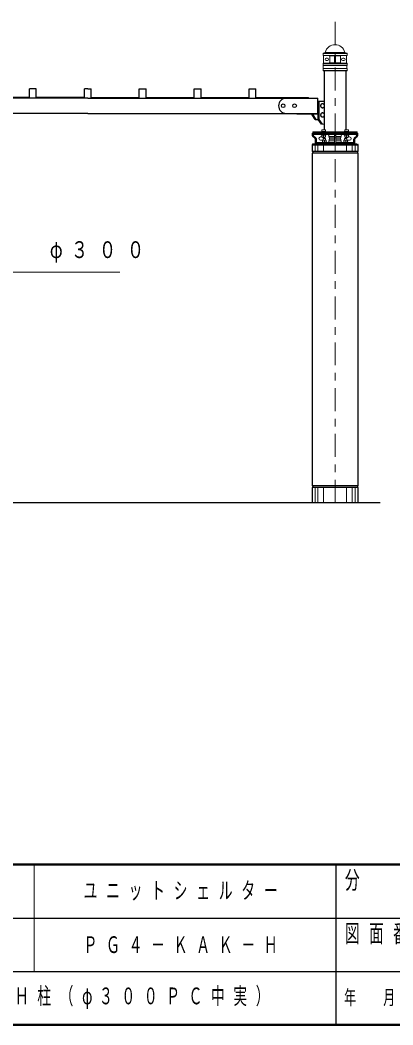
# Model space of a CAD drawing. Units: millimetres on the paper, scale 1:50. Extents: x -365 to 10, y -38 to 257.
# Drawn here: x -171.3 to -122.5, y 0 to 131.6 of the extents above; entities that cross this region are included whole.
import ezdxf

# ---------------------------------------------------------------- set-up
doc = ezdxf.new("R2010")
doc.units = ezdxf.units.MM
doc.linetypes.add('USER2', pattern=[6, 3, -1, 1, -1])
doc.layers.add('LY_1', color=7, linetype='Continuous', lineweight=25)
doc.layers.add('LY_2', color=7, linetype='Continuous', lineweight=13)
doc.styles.add('ＭＳ ゴシック', font='')
doc.styles.get('ＭＳ ゴシック').set_extended_font_data('MS Gothic')

msp = doc.modelspace()

# ---------------------------------------------------------------- linework, layer by layer
at = {"layer": 'LY_1', "linetype": 'USER2', "lineweight": 13}
msp.add_line((-130.091, 68.42), (-130.091, 131.644), dxfattribs=at)
at = {"layer": 'LY_1', "lineweight": 13}
for p, q in [((-131.651, 127.302), (-131.671, 127.282)), ((-128.511, 127.282), (-131.671, 127.282)), ((-131.671, 127.282), (-131.671, 127.022)), ((-128.511, 127.022), (-131.671, 127.022)), ((-131.651, 127.002), (-131.671, 127.022)), ((-128.531, 127.302), (-131.651, 127.302)), ((-128.531, 127.002), (-131.651, 127.002)), ((-131.651, 127.002), (-130.829, 126.966)), ((-131.591, 126.997), (-131.591, 126.006)), ((-131.489, 127.302), (-131.371, 127.42)), ((-128.811, 127.42), (-131.371, 127.42)), ((-131.241, 126.652), (-131.101, 126.652)), ((-130.791, 126.964), (-130.161, 126.964)), ((-130.791, 126.926), (-130.791, 126.076)), ((-130.161, 126.962), (-130.161, 126.042)), ((-129.391, 126.964), (-130.021, 126.964)), ((-130.021, 126.962), (-130.021, 126.042)), ((-129.391, 126.926), (-129.391, 126.076)), ((-128.531, 127.002), (-129.352, 126.966)), ((-128.941, 126.652), (-129.081, 126.652)), ((-128.693, 127.302), (-128.811, 127.42)), ((-128.591, 126.997), (-128.591, 126.006)), ((-128.511, 127.282), (-128.531, 127.302)), ((-128.511, 127.022), (-128.531, 127.002)), ((-128.511, 127.282), (-128.511, 127.022)), ((-131.631, 126.002), (-131.671, 125.962)), ((-128.511, 125.962), (-131.671, 125.962)), ((-131.671, 125.962), (-131.671, 125.722)), ((-128.511, 125.722), (-131.671, 125.722)), ((-131.671, 125.722), (-131.651, 125.702)), ((-131.651, 125.302), (-131.671, 125.282)), ((-128.511, 125.282), (-131.671, 125.282)), ((-131.671, 125.282), (-131.671, 125.042)), ((-128.531, 125.702), (-131.651, 125.702)), ((-131.651, 125.702), (-131.651, 125.302)), ((-128.531, 125.302), (-131.651, 125.302)), ((-131.631, 126.002), (-130.829, 126.037)), ((-128.551, 126.002), (-131.631, 126.002)), ((-131.241, 126.352), (-131.101, 126.352)), ((-130.791, 126.038), (-130.161, 126.038)), ((-129.391, 126.038), (-130.021, 126.038)), ((-128.551, 126.002), (-129.352, 126.037)), ((-128.941, 126.352), (-129.081, 126.352)), ((-128.551, 126.002), (-128.511, 125.962)), ((-128.511, 125.722), (-128.531, 125.702)), ((-128.531, 125.702), (-128.531, 125.302)), ((-128.531, 125.302), (-128.511, 125.282)), ((-128.511, 125.962), (-128.511, 125.722)), ((-128.511, 125.282), (-128.511, 125.042)), ((-128.511, 125.042), (-131.671, 125.042)), ((-131.671, 125.042), (-131.631, 125.002)), ((-128.551, 125.002), (-131.631, 125.002)), ((-128.511, 125.042), (-128.551, 125.002)), ((-131.831, 117.264), (-131.351, 117.264)), ((-131.831, 117.264), (-131.831, 117.064)), ((-131.351, 117.264), (-131.351, 117.064)), ((-128.831, 117.264), (-128.831, 117.064)), ((-128.831, 117.264), (-128.351, 117.264)), ((-128.351, 117.264), (-128.351, 117.064)), ((-132.991, 117), (-132.991, 116.819)), ((-132.991, 117), (-127.191, 117)), ((-132.991, 116.639), (-130.181, 116.639)), ((-131.991, 116.339), (-131.831, 116.339)), ((-131.991, 115.899), (-131.731, 115.899)), ((-131.891, 117.064), (-131.291, 117.064)), ((-131.891, 117.064), (-131.891, 117)), ((-131.891, 116.575), (-131.891, 116.639)), ((-131.891, 116.575), (-131.291, 116.575)), ((-131.831, 116.315), (-131.831, 116.575)), ((-131.831, 116.315), (-131.351, 116.315)), ((-131.751, 116.263), (-131.751, 116.315)), ((-131.751, 116.263), (-131.431, 116.263)), ((-131.731, 115.923), (-131.251, 115.923)), ((-131.731, 115.923), (-131.731, 115.663)), ((-131.651, 116.119), (-131.651, 115.923)), ((-131.651, 116.119), (-131.331, 116.119)), ((-131.591, 116.315), (-131.591, 116.575)), ((-131.491, 115.923), (-131.491, 115.663)), ((-131.431, 116.263), (-131.431, 116.315)), ((-131.351, 116.315), (-131.351, 116.575)), ((-131.331, 116.119), (-131.331, 115.923)), ((-131.291, 117.064), (-131.291, 117)), ((-131.291, 116.575), (-131.291, 116.639)), ((-131.251, 115.923), (-131.251, 115.663)), ((-130.891, 116.539), (-130.891, 116.419)), ((-130.851, 116.399), (-130.891, 116.419)), ((-130.181, 116.399), (-130.851, 116.399)), ((-130.851, 116.399), (-130.851, 116.219)), ((-130.811, 116.199), (-130.851, 116.219)), ((-130.851, 116.019), (-130.811, 116.039)), ((-130.851, 116.019), (-130.851, 115.839)), ((-130.181, 116.199), (-130.811, 116.199)), ((-130.811, 116.199), (-130.811, 116.039)), ((-130.181, 116.039), (-130.811, 116.039)), ((-130.181, 116.639), (-130.181, 115.599)), ((-130.141, 116.199), (-130.041, 116.199)), ((-127.191, 116.639), (-130.001, 116.639)), ((-130.001, 116.639), (-130.001, 115.599)), ((-130.001, 116.399), (-129.331, 116.399)), ((-130.001, 116.199), (-129.371, 116.199)), ((-130.001, 116.039), (-129.371, 116.039)), ((-129.371, 116.199), (-129.331, 116.219)), ((-129.371, 116.199), (-129.371, 116.039)), ((-129.331, 116.019), (-129.371, 116.039)), ((-129.331, 116.399), (-129.291, 116.419)), ((-129.331, 116.399), (-129.331, 116.219)), ((-129.331, 116.019), (-129.331, 115.839)), ((-129.291, 116.539), (-129.291, 116.419)), ((-128.451, 115.923), (-128.931, 115.923)), ((-128.931, 115.923), (-128.931, 115.663)), ((-128.891, 117.064), (-128.291, 117.064)), ((-128.891, 117.064), (-128.891, 117)), ((-128.891, 116.575), (-128.891, 116.639)), ((-128.291, 116.575), (-128.891, 116.575)), ((-128.851, 116.119), (-128.531, 116.119)), ((-128.851, 116.119), (-128.851, 115.923)), ((-128.831, 116.315), (-128.831, 116.575)), ((-128.351, 116.315), (-128.831, 116.315)), ((-128.751, 116.263), (-128.751, 116.315)), ((-128.431, 116.263), (-128.751, 116.263)), ((-128.691, 115.923), (-128.691, 115.663)), ((-128.591, 116.315), (-128.591, 116.575)), ((-128.531, 116.119), (-128.531, 115.923)), ((-128.451, 115.923), (-128.451, 115.663)), ((-128.191, 115.899), (-128.451, 115.899)), ((-128.431, 116.263), (-128.431, 116.315)), ((-128.351, 116.315), (-128.351, 116.575)), ((-128.191, 116.339), (-128.351, 116.339)), ((-128.291, 117.064), (-128.291, 117)), ((-128.291, 116.575), (-128.291, 116.639)), ((-127.191, 117), (-127.191, 116.819)), ((-132.716, 115.32), (-132.716, 114.419)), ((-132.591, 115.599), (-130.181, 115.599)), ((-132.341, 115.32), (-132.341, 114.419)), ((-131.791, 115.663), (-131.791, 115.599)), ((-131.191, 115.663), (-131.791, 115.663)), ((-131.591, 115.32), (-131.591, 114.419)), ((-131.191, 115.663), (-131.191, 115.599)), ((-130.891, 115.819), (-130.851, 115.839)), ((-130.891, 115.819), (-130.891, 115.699)), ((-130.181, 115.839), (-130.851, 115.839)), ((-130.091, 115.32), (-130.091, 114.419)), ((-130.001, 115.839), (-129.331, 115.839)), ((-127.591, 115.599), (-130.001, 115.599)), ((-129.291, 115.819), (-129.331, 115.839)), ((-129.291, 115.819), (-129.291, 115.699)), ((-128.391, 115.663), (-128.991, 115.663)), ((-128.991, 115.663), (-128.991, 115.599)), ((-128.591, 115.32), (-128.591, 114.419)), ((-128.391, 115.663), (-128.391, 115.599)), ((-127.841, 115.32), (-127.841, 114.419)), ((-127.466, 115.32), (-127.466, 114.419)), ((-132.716, 70.42), (-132.716, 68.42)), ((-132.341, 70.42), (-132.341, 68.42)), ((-131.591, 70.42), (-131.591, 68.42)), ((-130.091, 70.42), (-130.091, 68.42)), ((-128.591, 70.42), (-128.591, 68.42)), ((-127.841, 70.42), (-127.841, 68.42)), ((-127.466, 70.42), (-127.466, 68.42))]:
    msp.add_line(p, q, dxfattribs=at)
at = {"layer": 'LY_1'}
for p, q in [((-131.489, 117.264), (-131.489, 125.002)), ((-128.693, 125.002), (-128.693, 117.264)), ((-169.251, 122.65), (-170.131, 122.65)), ((-170.131, 121.42), (-170.131, 122.65)), ((-169.251, 121.42), (-169.251, 122.65)), ((-162.491, 122.65), (-162.931, 122.65)), ((-162.931, 121.42), (-162.931, 122.65)), ((-162.491, 122.65), (-162.051, 122.65)), ((-162.051, 121.42), (-162.051, 122.65)), ((-155.731, 122.65), (-154.851, 122.65)), ((-155.731, 121.42), (-155.731, 122.65)), ((-154.851, 121.42), (-154.851, 122.65)), ((-148.531, 122.65), (-147.651, 122.65)), ((-148.531, 121.42), (-148.531, 122.65)), ((-147.651, 121.42), (-147.651, 122.65)), ((-141.331, 122.65), (-140.451, 122.65)), ((-141.331, 121.42), (-141.331, 122.65)), ((-140.451, 121.42), (-140.451, 122.65)), ((-162.491, 121.42), (-188.491, 121.42)), ((-170.131, 121.5), (-176.451, 121.5)), ((-162.931, 121.5), (-169.251, 121.5)), ((-162.491, 121.42), (-136.491, 121.42)), ((-162.051, 121.5), (-155.731, 121.5)), ((-154.851, 121.5), (-148.531, 121.5)), ((-147.651, 121.5), (-141.331, 121.5)), ((-140.451, 121.5), (-133.551, 121.5)), ((-133.551, 121.42), (-133.551, 121.5)), ((-162.491, 119.42), (-188.491, 119.42)), ((-162.491, 119.42), (-136.491, 119.42)), ((-124.173, 68.42), (-227.291, 68.42))]:
    msp.add_line(p, q, dxfattribs=at)
at = {"layer": 'LY_1', "color": 40}
for p, q in [((-136.491, 121.42), (-132.371, 121.42)), ((-132.371, 119.3), (-132.371, 121.42)), ((-132.371, 121.02), (-131.489, 121.02)), ((-132.286, 118.62), (-132.286, 121.02)), ((-132.158, 118.62), (-132.158, 121.02)), ((-136.491, 119.42), (-132.371, 119.42)), ((-135.091, 119.3), (-135.091, 119.42)), ((-132.371, 119.3), (-135.091, 119.3)), ((-133.106, 119.22), (-133.106, 119.3)), ((-133.106, 119.22), (-132.979, 119.22)), ((-132.681, 118.62), (-133.106, 119.22)), ((-132.979, 119.22), (-132.979, 119.3)), ((-132.554, 118.62), (-132.979, 119.22)), ((-132.681, 118.62), (-132.158, 118.62)), ((-131.861, 118.02), (-132.286, 118.62)), ((-131.734, 118.02), (-132.158, 118.62))]:
    msp.add_line(p, q, dxfattribs=at)
at = {"layer": 'LY_1', "color": 40, "lineweight": 13}
msp.add_line((-131.861, 118.02), (-131.489, 118.02), dxfattribs=at)
at = {"layer": 'LY_1', "color": 140, "lineweight": 50}
for p, q in [((-132.991, 116.819), (-132.991, 116.536)), ((-127.191, 116.819), (-132.991, 116.819)), ((-132.591, 115.879), (-132.591, 115.419)), ((-127.591, 115.879), (-127.591, 115.419)), ((-127.191, 116.819), (-127.191, 116.536)), ((-127.591, 115.419), (-132.591, 115.419))]:
    msp.add_line(p, q, dxfattribs=at)
at = {"layer": 'LY_1', "color": 4}
for p, q in [((-133.006, 115.421), (-133.092, 115.321)), ((-133.091, 115.32), (-127.091, 115.32)), ((-133.091, 115.319), (-133.091, 114.419)), ((-133.005, 115.419), (-127.177, 115.419)), ((-127.176, 115.42), (-127.09, 115.32)), ((-127.091, 115.319), (-127.091, 114.419)), ((-127.091, 114.419), (-133.091, 114.419)), ((-133.091, 114.219), (-133.091, 70.62)), ((-127.091, 114.219), (-133.091, 114.219)), ((-133.005, 114.419), (-133.005, 114.219)), ((-127.176, 114.419), (-127.176, 114.219)), ((-127.091, 114.219), (-127.091, 70.62)), ((-127.091, 70.62), (-133.091, 70.62)), ((-133.091, 70.42), (-133.091, 68.42)), ((-127.091, 70.42), (-133.091, 70.42)), ((-133.005, 70.62), (-133.005, 70.42)), ((-127.176, 70.62), (-127.176, 70.42)), ((-127.091, 70.42), (-127.091, 68.42))]:
    msp.add_line(p, q, dxfattribs=at)
at = {"layer": 'LY_1', "color": 40}
for points in [[(-131.734, 120.72), (-131.716, 120.718), (-131.697, 120.715), (-131.679, 120.709), (-131.661, 120.701), (-131.644, 120.691), (-131.628, 120.679), (-131.612, 120.665), (-131.598, 120.649), (-131.584, 120.632), (-131.572, 120.612), (-131.56, 120.592), (-131.55, 120.57), (-131.542, 120.546), (-131.535, 120.522), (-131.529, 120.497), (-131.525, 120.472), (-131.523, 120.446), (-131.522, 120.42), (-131.523, 120.393), (-131.525, 120.367), (-131.529, 120.342), (-131.535, 120.317), (-131.542, 120.293), (-131.55, 120.27), (-131.56, 120.247), (-131.572, 120.227), (-131.584, 120.207), (-131.598, 120.19), (-131.612, 120.174), (-131.628, 120.16), (-131.644, 120.148), (-131.661, 120.138), (-131.679, 120.13), (-131.697, 120.124), (-131.716, 120.121), (-131.734, 120.12), (-131.753, 120.121), (-131.771, 120.124), (-131.789, 120.13), (-131.807, 120.138), (-131.824, 120.148), (-131.84, 120.16), (-131.856, 120.174), (-131.87, 120.19), (-131.884, 120.207), (-131.897, 120.227), (-131.908, 120.247), (-131.918, 120.27), (-131.926, 120.293), (-131.933, 120.317), (-131.939, 120.342), (-131.943, 120.367), (-131.945, 120.393), (-131.946, 120.42), (-131.945, 120.446), (-131.943, 120.472), (-131.939, 120.497), (-131.933, 120.522), (-131.926, 120.546), (-131.918, 120.57), (-131.908, 120.592), (-131.897, 120.612), (-131.884, 120.632), (-131.87, 120.649), (-131.856, 120.665), (-131.84, 120.679), (-131.824, 120.691), (-131.807, 120.701), (-131.789, 120.709), (-131.771, 120.715), (-131.753, 120.718)], [(-131.734, 119.52), (-131.716, 119.518), (-131.697, 119.515), (-131.679, 119.509), (-131.661, 119.501), (-131.644, 119.491), (-131.628, 119.479), (-131.612, 119.465), (-131.598, 119.449), (-131.584, 119.432), (-131.572, 119.412), (-131.56, 119.392), (-131.55, 119.37), (-131.542, 119.346), (-131.535, 119.322), (-131.529, 119.297), (-131.525, 119.272), (-131.523, 119.246), (-131.522, 119.22), (-131.523, 119.193), (-131.525, 119.167), (-131.529, 119.142), (-131.535, 119.117), (-131.542, 119.093), (-131.55, 119.07), (-131.56, 119.047), (-131.572, 119.027), (-131.584, 119.007), (-131.598, 118.99), (-131.612, 118.974), (-131.628, 118.96), (-131.644, 118.948), (-131.661, 118.938), (-131.679, 118.93), (-131.697, 118.924), (-131.716, 118.921), (-131.734, 118.92), (-131.753, 118.921), (-131.771, 118.924), (-131.789, 118.93), (-131.807, 118.938), (-131.824, 118.948), (-131.84, 118.96), (-131.856, 118.974), (-131.87, 118.99), (-131.884, 119.007), (-131.897, 119.027), (-131.908, 119.047), (-131.918, 119.07), (-131.926, 119.093), (-131.933, 119.117), (-131.939, 119.142), (-131.943, 119.167), (-131.945, 119.193), (-131.946, 119.22), (-131.945, 119.246), (-131.943, 119.272), (-131.939, 119.297), (-131.933, 119.322), (-131.926, 119.346), (-131.918, 119.37), (-131.908, 119.392), (-131.897, 119.412), (-131.884, 119.432), (-131.87, 119.449), (-131.856, 119.465), (-131.84, 119.479), (-131.824, 119.491), (-131.807, 119.501), (-131.789, 119.509), (-131.771, 119.515), (-131.753, 119.518)]]:
    msp.add_lwpolyline(points, close=True, dxfattribs=at)
at = {"layer": 'LY_1', "lineweight": 13}
msp.add_lwpolyline([(-193.51, 106.972), (-185.295, 98.62), (-158.295, 98.62)], dxfattribs=at)
at = {"layer": 'LY_1', "color": 40}
for centre in [(-136.891, 120.42), (-135.391, 120.42)]:
    msp.add_circle(centre, 0.24, dxfattribs=at)
at = {"layer": 'LY_1', "lineweight": 13}
for centre, radius, start, end in [((-130.091, 127.1), 1.319, 14.00254, 165.99747), ((-131.241, 126.502), 0.15, 90, 270), ((-131.101, 126.502), 0.15, 270, 90), ((-130.831, 126.926), 0.04, 360, 87.5), ((-130.201, 126.962), 0.04, 360, 90), ((-129.981, 126.962), 0.04, 90, 180), ((-129.351, 126.926), 0.04, 92.5, 180), ((-129.081, 126.502), 0.15, 90, 270), ((-128.941, 126.502), 0.15, 270, 90), ((-130.831, 126.076), 0.04, 272.5, 0), ((-130.201, 126.042), 0.04, 270, 0), ((-129.981, 126.042), 0.04, 180, 270), ((-129.351, 126.076), 0.04, 180, 267.5), ((-131.991, 116.119), 0.22, 90, 270), ((-131.691, 116.119), 0.22, 0.00016, 40.88697), ((-130.991, 116.539), 0.1, 360, 90.00001), ((-129.191, 116.539), 0.1, 90, 180), ((-128.491, 116.119), 0.22, 139.11304, 179.99984), ((-128.191, 116.119), 0.22, 272.6614, 89.99999), ((-130.991, 115.699), 0.1, 270, 0.00001), ((-129.191, 115.699), 0.1, 180, 270)]:
    msp.add_arc(centre, radius, start, end, dxfattribs=at)
at = {"layer": 'LY_1', "color": 40}
msp.add_arc((-136.491, 120.42), 1, 90, 270, dxfattribs=at)
at = {"layer": 'LY_1', "color": 140, "lineweight": 50}
for centre, radius, start, end in [((-132.791, 116.536), 0.2, 180, 242.74229), ((-133.129, 115.879), 0.538, 0.00001, 62.74229), ((-127.053, 115.879), 0.538, 117.25771, 180), ((-127.391, 116.536), 0.2, 297.25771, 0)]:
    msp.add_arc(centre, radius, start, end, dxfattribs=at)
at = {"layer": 'LY_2', "lineweight": 50}
for p, q in [((-365, 21), (0, 21)), ((-365, 0), (0, 0))]:
    msp.add_line(p, q, dxfattribs=at)
at = {"layer": 'LY_2'}
msp.add_line((-169.5, 21), (-169.5, 7), dxfattribs=at)
at = {"layer": 'LY_2', "lineweight": 25}
for p, q in [((-130, 21), (-130, 0)), ((-182.5, 14), (-70, 14)), ((-237.5, 7), (0, 7))]:
    msp.add_line(p, q, dxfattribs=at)

# ---------------------------------------------------------------- texts
at = {"layer": 'LY_1', "char_height": 2.199, "style": 'ＭＳ ゴシック'}
for s, insert, attachment_point in [('\\T1.63;\\W0.75;柱：擬石\u3000φ３００', (-185.799, 101.27), 4), ('\\T1.64;\\W0.6;ユニットシェルター', (-149.75, 17.5), 5), ('\\T1.64;\\W0.6;ＰＧ４－ＫＡＫ－Ｈ', (-149.75, 10.5), 5), ('\\T1.63;\\W0.6;アルミ屋根仕様／Ｈ柱（φ３００ＰＣ中実）', (-195.5, 3.5), 4)]:
    msp.add_mtext(s, dxfattribs=dict(at, insert=insert, attachment_point=attachment_point))
at = {"layer": 'LY_2', "color": 4, "style": 'ＭＳ ゴシック'}
for s, insert, char_height, attachment_point in [('\\T1.64;\\W0.6;分\u3000\u3000類', (-122.5, 20.167), 2.346, 2), ('\\T1.64;\\W0.6;図面番号', (-122.5, 13.167), 2.346, 2), ('\\T1.64;\\W0.6;年\u3000月\u3000日', (-122.5, 3.5), 1.906, 5)]:
    msp.add_mtext(s, dxfattribs=dict(at, insert=insert, char_height=char_height, attachment_point=attachment_point))

doc.saveas('drawing.dxf')
